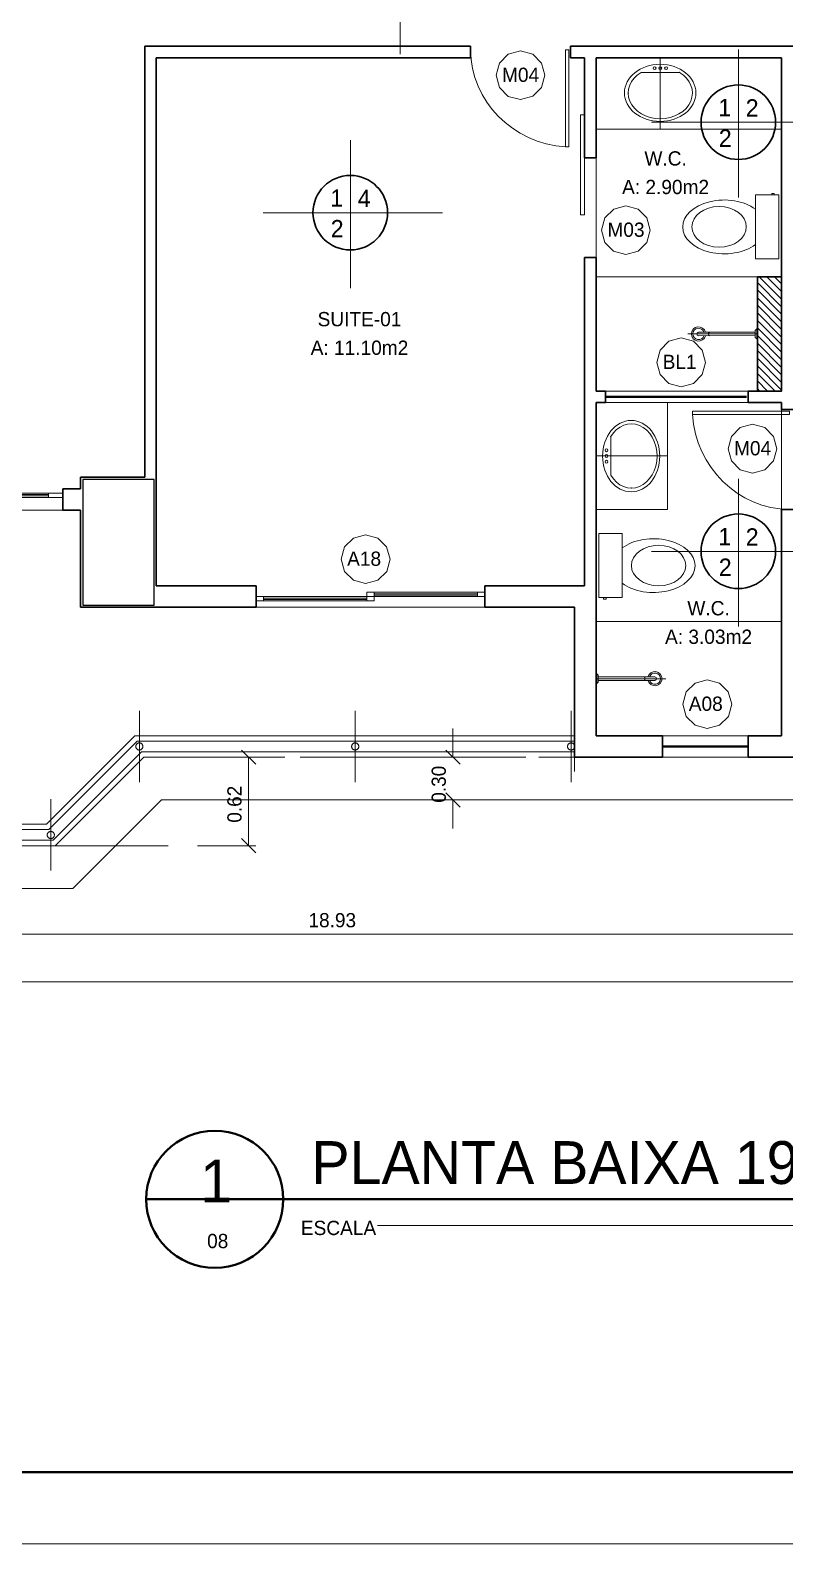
# Model space of a CAD drawing. Header units: metres. Extents: x 3.9 to 63.3, y 8 to 50.1.
# Drawn here: x 39.05 to 44.34, y 8.02 to 18.62 of the extents above; entities that cross this region are included whole.
import ezdxf
from ezdxf.enums import TextEntityAlignment as Align

# ---------------------------------------------------------------- set-up
doc = ezdxf.new("R2010")
doc.units = ezdxf.units.M
doc.header["$MEASUREMENT"] = 0
for name, pattern in [('DGN Style 2', [0.988287, 0.592972, -0.395315]), ('DGN Style 3', [1.383601, 0.988287, -0.395315]), ('DGN Style 4', [1.582247, 0.790629, -0.395315, 0.000988287, -0.395315])]:
    doc.linetypes.add(name, pattern=pattern)
doc.layers.get('Defpoints').update_dxf_attribs({"lineweight": 0})
for name, color, linetype, lineweight in [('00-EDIFICACOES TÉRREO', 7, 'Continuous', 0), ('24 - Textos Gerais', 7, 'Continuous', 0), ('34 - Mobiliário', 7, 'Continuous', 0), ('CORNIJAS_VAR NA PLANTA PTIPO 1', 7, 'Continuous', 0), ('Level 1', 7, 'Continuous', 0), ('Level 11-1', 7, 'Continuous', 0), ('Level 12', 7, 'Continuous', 0), ('Level 14', 7, 'Continuous', 0), ('Level 21-1', 7, 'Continuous', 0), ('Level 24-1', 7, 'Continuous', 0), ('Level 3', 7, 'Continuous', 0), ('Level 31', 7, 'Continuous', 0), ('Level 36', 7, 'Continuous', 0), ('Level 45', 7, 'Continuous', 0), ('Level 50', 7, 'Continuous', 0), ('Level 62-1', 7, 'Continuous', 0), ('Level 63', 7, 'Continuous', 0), ('Level 7', 7, 'Continuous', 0)]:
    doc.layers.add(name, color=color, linetype=linetype, lineweight=lineweight)
doc.layers.add('6', color=6, linetype='Continuous')
doc.styles.add('Style-INTL_ENGINEERING', font='INTL_ENGINEERING.shx')
doc.dimstyles.get("Standard").update_dxf_attribs({"dimtxt": 0.18, "dimasz": 0.18, "dimexe": 0.18, "dimexo": 0.0625, "dimgap": 0.09, "dimtad": 0, "dimtih": 1, "dimtoh": 1, "dimdec": 4, "dimzin": 1, "dimdsep": 46, "dimtxsty": 'Standard', "dimcen": 0, "dimadec": 0, "dimazin": 0, "dimtfac": 1, "dimtdec": 4, "dimtofl": 0, "dimtmove": 0, "dimatfit": 3, "dimfxl": 0, "dimtolj": 1, "dimtzin": 1, "dimarcsym": 0})

# ---------------------------------------------------------------- blocks, each defined once
blk = doc.blocks.new('*U67')
at = {"layer": '24 - Textos Gerais', "color": 172, "linetype": 'Continuous', "lineweight": 13}
blk.add_line((-0.147, -0.136), (-0.147, 0.133), dxfattribs=at)
at = {"layer": '24 - Textos Gerais', "color": 172, "linetype": 'DGN Style 4', "lineweight": 13}
blk.add_line((-0.25, -0.001), (0.25, -0.001), dxfattribs=at)
at = {"layer": '24 - Textos Gerais', "color": 172, "linetype": 'Continuous', "lineweight": 13, "extrusion": (0, 0, -1)}
for centre in [(0.177, 0.039), (0.177, -0.001), (0.177, -0.041)]:
    blk.add_circle(centre, 0.01, dxfattribs=at)
blk.add_ellipse((-0.004, 0), major_axis=(0, 0.25), ratio=0.8, dxfattribs=at)
blk.add_ellipse((-0.003, -0.001), major_axis=(0, 0.225), ratio=0.8, start_param=5.350888, end_param=10.349301, dxfattribs=at)
at = {"layer": '24 - Textos Gerais', "color": 172, "linetype": 'Continuous', "lineweight": 13}
for p in [(-0.003, 0.224), (-0.003, 0.224), (-0.147, -0.136)]:
    blk.add_point(p, dxfattribs=at)
blk = doc.blocks.new('SANCXP_6')
at = {"layer": '24 - Textos Gerais', "color": 172, "linetype": 'Continuous', "lineweight": 0}
for p, q in [((0.06, -0.449), (0.06, 0.449)), ((0.06, 0.449), (0.386, 0.449)), ((0.386, -0.449), (0.386, 0.449)), ((0.06, -0.449), (0.386, -0.449))]:
    blk.add_line(p, q, dxfattribs=at)
at = {"layer": '24 - Textos Gerais', "color": 172, "linetype": 'Continuous', "lineweight": 0, "flags": 128}
blk.add_lwpolyline([(0.125, -0.468), (0.16, -0.468), (0.16, -0.449), (0.125, -0.449)], close=True, dxfattribs=at)
at = {"layer": '24 - Textos Gerais', "color": 172, "linetype": 'Continuous', "lineweight": 0}
blk.add_ellipse((0.825, 0), major_axis=(-0.581, 0), ratio=0.649123, start_param=0.716078, end_param=5.567107, dxfattribs=at)
blk.add_ellipse((0.896, 0), major_axis=(-0.381, 0), ratio=0.746923, dxfattribs=at)
blk = doc.blocks.new('*U69')
at = {"layer": '24 - Textos Gerais', "color": 172, "linetype": 'Continuous', "lineweight": 0}
for p, q in [((-0.244, 0.035), (-0.244, -0.035)), ((-0.244, 0.035), (-0.239, 0.035)), ((-0.239, 0.035), (-0.239, -0.035)), ((-0.229, 0.025), (-0.239, 0.035)), ((-0.229, -0.025), (-0.229, 0.025)), ((0.168, 0.012), (-0.229, 0.012)), ((-0.244, -0.035), (-0.239, -0.035)), ((-0.239, -0.035), (-0.229, -0.025)), ((0.168, -0.012), (-0.229, -0.013))]:
    blk.add_line(p, q, dxfattribs=at)
at = {"layer": '24 - Textos Gerais', "color": 172, "linetype": 'DGN Style 4', "lineweight": 13}
blk.add_line((0.244, 0), (-0.244, 0), dxfattribs=at)
at = {"layer": '24 - Textos Gerais', "color": 172, "linetype": 'Continuous', "lineweight": 0, "extrusion": (0, 0, -1)}
for centre in [(-0.088, 0), (-0.168, 0)]:
    blk.add_arc(centre, 0.0125, 90, 270, dxfattribs=at)
at = {"layer": '24 - Textos Gerais', "color": 172, "linetype": 'Continuous', "lineweight": 0}
for radius, start, end in [(0.05, 194.4775, 165.5225), (0.04, 198.21, 161.79)]:
    blk.add_arc((0.168, 0), radius, start, end, dxfattribs=at)
blk.add_point((0.168, 0.011), dxfattribs=at)
blk = doc.blocks.new('*U70')
at = {"layer": '24 - Textos Gerais', "color": 172, "linetype": 'Continuous', "lineweight": 13}
blk.add_line((-0.147, -0.136), (-0.147, 0.133), dxfattribs=at)
at = {"layer": '24 - Textos Gerais', "color": 172, "linetype": 'DGN Style 4', "lineweight": 13}
blk.add_line((-0.25, -0.001), (0.25, -0.001), dxfattribs=at)
at = {"layer": '24 - Textos Gerais', "color": 172, "linetype": 'Continuous', "lineweight": 13, "extrusion": (0, 0, -1)}
for centre in [(0.177, 0.039), (0.177, -0.001), (0.177, -0.041)]:
    blk.add_circle(centre, 0.01, dxfattribs=at)
blk.add_ellipse((-0.004, 0), major_axis=(0, 0.25), ratio=0.8, dxfattribs=at)
blk.add_ellipse((-0.003, -0.001), major_axis=(0, 0.225), ratio=0.8, start_param=5.350888, end_param=10.349301, dxfattribs=at)
at = {"layer": '24 - Textos Gerais', "color": 172, "linetype": 'Continuous', "lineweight": 13}
for p in [(-0.003, 0.224), (-0.003, 0.224), (-0.147, -0.136)]:
    blk.add_point(p, dxfattribs=at)
blk = doc.blocks.new('SANCXP_7')
at = {"layer": '24 - Textos Gerais', "color": 172, "linetype": 'Continuous', "lineweight": 0}
for p, q in [((0.06, -0.449), (0.06, 0.449)), ((0.06, 0.449), (0.386, 0.449)), ((0.386, -0.449), (0.386, 0.449)), ((0.06, -0.449), (0.386, -0.449))]:
    blk.add_line(p, q, dxfattribs=at)
at = {"layer": '24 - Textos Gerais', "color": 172, "linetype": 'Continuous', "lineweight": 0, "flags": 128}
blk.add_lwpolyline([(0.125, -0.468), (0.16, -0.468), (0.16, -0.449), (0.125, -0.449)], close=True, dxfattribs=at)
at = {"layer": '24 - Textos Gerais', "color": 172, "linetype": 'Continuous', "lineweight": 0}
blk.add_ellipse((0.825, 0), major_axis=(-0.581, 0), ratio=0.649123, start_param=0.716078, end_param=5.567107, dxfattribs=at)
blk.add_ellipse((0.896, 0), major_axis=(-0.381, 0), ratio=0.746923, dxfattribs=at)
blk = doc.blocks.new('*U72')
at = {"layer": '24 - Textos Gerais', "color": 172, "linetype": 'Continuous', "lineweight": 0}
for p, q in [((-0.244, 0.035), (-0.244, -0.035)), ((-0.244, 0.035), (-0.239, 0.035)), ((-0.239, 0.035), (-0.239, -0.035)), ((-0.229, 0.025), (-0.239, 0.035)), ((-0.229, -0.025), (-0.229, 0.025)), ((0.168, 0.012), (-0.229, 0.012)), ((-0.244, -0.035), (-0.239, -0.035)), ((-0.239, -0.035), (-0.229, -0.025)), ((0.168, -0.013), (-0.229, -0.013))]:
    blk.add_line(p, q, dxfattribs=at)
at = {"layer": '24 - Textos Gerais', "color": 172, "linetype": 'DGN Style 4', "lineweight": 13}
blk.add_line((0.244, 0), (-0.244, 0), dxfattribs=at)
at = {"layer": '24 - Textos Gerais', "color": 172, "linetype": 'Continuous', "lineweight": 0, "extrusion": (0, 0, -1)}
for centre in [(-0.088, 0), (-0.168, 0)]:
    blk.add_arc(centre, 0.0125, 90, 270, dxfattribs=at)
at = {"layer": '24 - Textos Gerais', "color": 172, "linetype": 'Continuous', "lineweight": 0}
for radius, start, end in [(0.05, 194.4775, 165.5225), (0.04, 198.21, 161.79)]:
    blk.add_arc((0.168, 0), radius, start, end, dxfattribs=at)
blk.add_point((0.168, 0.011), dxfattribs=at)
blk = doc.blocks.new('*U22')
at = {"layer": 'Level 36', "color": 172, "linetype": 'Continuous', "lineweight": 13}
for p, q in [((13.815, 0.02), (12.515, 0.02)), ((13.815, 0.02), (12.515, 0.02)), ((13.645, -1.015), (12.515, -1.015)), ((13.015, -1.895), (13.015, -2.645)), ((13.015, -1.895), (13.015, -2.645)), ((13.015, -2.645), (12.515, -2.645)), ((13.015, -2.645), (12.515, -2.645)), ((13.815, -3.43), (12.515, -3.43))]:
    blk.add_line(p, q, dxfattribs=at)
at = {"layer": '24 - Textos Gerais', "color": 172, "linetype": 'Continuous', "lineweight": 13, "extrusion": (0, 0, -1)}
for name, p, rotation in [('*U67', (-12.964, 0.27), 270), ('*U70', (-12.765, -2.271), 180)]:
    blk.add_blockref(name, p, dxfattribs=dict(at, rotation=rotation))
at = {"layer": '24 - Textos Gerais', "color": 172, "linetype": 'Continuous', "lineweight": 0, "xscale": 0.5000000000216841, "yscale": 0.5000000000216841, "zscale": 0.5000000000216841}
for name, p, rotation in [('SANCXP_6', (13.825, -0.665), 179.9994663905646), ('SANCXP_7', (12.505, -3.038), 359.9994663905647)]:
    blk.add_blockref(name, p, dxfattribs=dict(at, rotation=rotation))
at = {"layer": '24 - Textos Gerais', "color": 172, "linetype": 'Continuous', "lineweight": 0, "extrusion": (0, 0, -1)}
blk.add_blockref('*U69', (-13.401, -1.415), dxfattribs=at)
at = {"layer": '24 - Textos Gerais', "color": 172, "linetype": 'Continuous', "lineweight": 0, "extrusion": (0, 0, -1), "rotation": 180}
blk.add_blockref('*U72', (-12.759, -3.83), dxfattribs=at)
blk = doc.blocks.new('PM320')
at = {"layer": 'Level 14', "color": 7, "linetype": 'Continuous', "lineweight": 13, "flags": 128}
for points in [[(1.35, 0.01), (1.45, 0.01), (1.45, -0.02), (1.35, -0.02)], [(1.45, 0.01), (2.7, 0.01), (2.7, 0), (1.45, 0)], [(2.7, 0.01), (2.8, 0.01), (2.8, -0.02), (2.7, -0.02)], [(2.9, 0.01), (2.8, 0.01), (2.8, -0.02), (2.9, -0.02)], [(4.15, 0.01), (2.9, 0.01), (2.9, 0), (4.15, 0)], [(4.25, 0.01), (4.15, 0.01), (4.15, -0.02), (4.25, -0.02)], [(0.1, -0.06), (0, -0.06), (0, -0.03), (0.1, -0.03)], [(0.1, -0.03), (1.35, -0.03), (1.35, -0.04), (0.1, -0.04)], [(1.35, -0.05), (0.1, -0.05), (0.1, -0.06), (1.35, -0.06)], [(1.35, -0.06), (1.45, -0.06), (1.45, -0.03), (1.35, -0.03)], [(1.451, -0.01), (2.7, -0.01), (2.7, -0.02), (1.451, -0.02)], [(4.149, -0.01), (2.9, -0.01), (2.9, -0.02), (4.149, -0.02)], [(4.25, -0.06), (4.15, -0.06), (4.15, -0.03), (4.25, -0.03)], [(5.5, -0.03), (4.25, -0.03), (4.25, -0.04), (5.5, -0.04)], [(4.25, -0.05), (5.5, -0.05), (5.5, -0.06), (4.25, -0.06)], [(5.5, -0.06), (5.6, -0.06), (5.6, -0.03), (5.5, -0.03)]]:
    blk.add_lwpolyline(points, close=True, dxfattribs=at)
at = {"layer": 'Level 7', "color": 7, "linetype": 'Continuous', "lineweight": 30}
for p, q in [((0, 0), (0, -0.15)), ((5.6, 0), (5.6, -0.15))]:
    blk.add_line(p, q, dxfattribs=at)
blk = doc.blocks.new('P70D_1')
at = {"layer": 'Level 14', "color": 7, "linetype": 'Continuous', "lineweight": 13}
for p, q in [((0.035, 0.705), (0.01, 0.705)), ((0.01, 0.705), (0.01, 0.025)), ((0.035, 0.025), (0.035, 0.705)), ((0.01, 0.025), (0.035, 0.025))]:
    blk.add_line(p, q, dxfattribs=at)
blk.add_ellipse((0.007, 0.032), major_axis=(0.661, -0.214), ratio=0.965677, start_param=0.313159, end_param=1.833935, dxfattribs=at)
at = {"layer": 'Level 7', "color": 7, "linetype": 'Continuous', "lineweight": 30}
for p, q in [((0, 0), (0, 0.08)), ((0.7, 0), (0.7, 0.08))]:
    blk.add_line(p, q, dxfattribs=at)
blk = doc.blocks.new('J140B1')
at = {"layer": '34 - Mobiliário', "color": 7, "linetype": 'Continuous', "lineweight": 40}
blk.add_line((0, 0.075), (0.6, 0.075), dxfattribs=at)
at = {"layer": 'CORNIJAS_VAR NA PLANTA PTIPO 1', "color": 7, "linetype": 'Continuous', "lineweight": 30}
for p, q in [((0, 0), (0, 0.15)), ((0.6, 0), (0.6, 0.15))]:
    blk.add_line(p, q, dxfattribs=at)
at = {"layer": 'CORNIJAS_VAR NA PLANTA PTIPO 1', "color": 7, "linetype": 'Continuous', "lineweight": 0}
for p, q in [((0, 0.15), (0.6, 0.15)), ((0, 0), (0.6, 0))]:
    blk.add_line(p, q, dxfattribs=at)
blk = doc.blocks.new('PC185')
at = {"layer": 'Level 14', "color": 7, "linetype": 'Continuous', "lineweight": 13, "flags": 128}
for points in [[(0.00001, -0.04504), (0.05, -0.04504), (0.05001, -0.07502), (0.00002, -0.07504)], [(0.77501, -0.04506), (0.05, -0.04504), (0.05, -0.05504), (0.775, -0.05508)], [(0.05, -0.06502), (0.77502, -0.06506), (0.77499, -0.07506), (0.05001, -0.07502)], [(0.82499, -0.04506), (0.77501, -0.04506), (0.77499, -0.07506), (0.825, -0.07506)], [(0.77503, -0.07504), (0.82501, -0.07502), (0.82501, -0.10502), (0.77502, -0.10502)], [(1.55002, -0.07506), (0.82501, -0.07502), (0.82499, -0.08506), (1.55, -0.08504)], [(0.82502, -0.09502), (1.55002, -0.09504), (1.55001, -0.10504), (0.82501, -0.10502)], [(1.60001, -0.07506), (1.55002, -0.07506), (1.55001, -0.10504), (1.60002, -0.10504)]]:
    blk.add_lwpolyline(points, close=True, dxfattribs=at)
at = {"layer": 'Level 31', "color": 30, "linetype": 'Continuous', "lineweight": 0}
blk.add_line((-0.00001, -0.15008), (1.60001, -0.15012), dxfattribs=at)
at = {"layer": 'Level 7', "color": 7, "linetype": 'Continuous', "lineweight": 30, "flags": 128}
for points in [[(0, 0), (-0.00001, -0.15008)], [(1.60001, -0.00002), (1.60001, -0.1501)]]:
    blk.add_lwpolyline(points, dxfattribs=at)
blk = doc.blocks.new('*U74')
at = {"layer": '34 - Mobiliário', "color": 7, "linetype": 'DGN Style 3', "lineweight": 40}
blk.add_line((-0.5, 0), (0.5, 0), dxfattribs=at)
at = {"layer": 'CORNIJAS_VAR NA PLANTA PTIPO 1', "color": 7, "linetype": 'Continuous', "lineweight": 30}
for p, q in [((-0.5, -0.04), (-0.5, 0.04)), ((0.5, -0.04), (0.5, 0.04))]:
    blk.add_line(p, q, dxfattribs=at)
at = {"layer": 'CORNIJAS_VAR NA PLANTA PTIPO 1', "color": 7, "linetype": 'Continuous', "lineweight": 0}
for p, q in [((-0.5, 0.04), (0.5, 0.04)), ((-0.5, -0.04), (0.5, -0.04))]:
    blk.add_line(p, q, dxfattribs=at)
blk = doc.blocks.new('P70D')
at = {"layer": '00-EDIFICACOES TÉRREO', "color": 7, "linetype": 'Continuous', "lineweight": 13}
for p, q in [((0.035, 0.705), (0.01, 0.705)), ((0.01, 0.705), (0.01, 0.025)), ((0.035, 0.025), (0.035, 0.705)), ((0.01, 0.025), (0.035, 0.025))]:
    blk.add_line(p, q, dxfattribs=at)
blk.add_ellipse((0.007, 0.032), major_axis=(0.661, -0.214), ratio=0.965677, start_param=0.313159, end_param=1.833935, dxfattribs=at)
at = {"layer": 'CORNIJAS_VAR NA PLANTA PTIPO 1', "color": 7, "linetype": 'Continuous', "lineweight": 30}
for p, q in [((0, 0), (0, 0.08)), ((0.7, 0), (0.7, 0.08))]:
    blk.add_line(p, q, dxfattribs=at)
blk = doc.blocks.new('*U120')
at = {"layer": 'Level 1', "color": 3, "linetype": 'DGN Style 4', "lineweight": 0}
blk.add_line((0, 0.25), (0, -0.25), dxfattribs=at)
at = {"layer": 'Level 50', "color": 190, "linetype": 'DGN Style 2', "lineweight": 0}
blk.add_circle((0, 0), 0.025, dxfattribs=at)
blk = doc.blocks.new('*U121')
at = {"layer": 'Level 1', "color": 3, "linetype": 'DGN Style 4', "lineweight": 0}
blk.add_line((0, 0.25), (0, -0.25), dxfattribs=at)
at = {"layer": 'Level 50', "color": 190, "linetype": 'DGN Style 2', "lineweight": 0, "extrusion": (0, 0, -1)}
blk.add_circle((0, 0), 0.025, dxfattribs=at)
blk = doc.blocks.new('*U122')
at = {"layer": 'Level 1', "color": 3, "linetype": 'DGN Style 4', "lineweight": 0}
blk.add_line((0, 0.25), (0, -0.25), dxfattribs=at)
at = {"layer": 'Level 50', "color": 190, "linetype": 'DGN Style 2', "lineweight": 0, "extrusion": (0, 0, -1)}
blk.add_circle((0, 0), 0.025, dxfattribs=at)
blk = doc.blocks.new('*U123')
at = {"layer": 'Level 1', "color": 3, "linetype": 'DGN Style 4', "lineweight": 0}
blk.add_line((0, 0.25), (0, -0.25), dxfattribs=at)
at = {"layer": 'Level 50', "color": 190, "linetype": 'DGN Style 2', "lineweight": 0, "extrusion": (0, 0, -1)}
blk.add_circle((0, 0), 0.025, dxfattribs=at)
blk = doc.blocks.new('*U130')
at = {"layer": 'Level 1', "color": 3, "linetype": 'DGN Style 4', "lineweight": 0}
blk.add_line((0, 0.25), (0, -0.25), dxfattribs=at)
at = {"layer": 'Level 50', "color": 190, "linetype": 'DGN Style 2', "lineweight": 0, "extrusion": (0, 0, -1)}
blk.add_circle((0, 0), 0.025, dxfattribs=at)
blk = doc.blocks.new('*U87')
at = {"layer": 'CORNIJAS_VAR NA PLANTA PTIPO 1', "color": 7, "linetype": 'Continuous', "lineweight": 13}
for p, q in [((8.665, -6.758), (9.285, -6.138)), ((9.285, -6.138), (12.365, -6.138)), ((1.474, -6.758), (8.665, -6.758))]:
    blk.add_line(p, q, dxfattribs=at)
at = {"layer": 'CORNIJAS_VAR NA PLANTA PTIPO 1', "color": 7, "linetype": 'DGN Style 3', "lineweight": 13}
for p, q in [((8.727, -6.908), (9.347, -6.288)), ((9.347, -6.288), (12.365, -6.288)), ((1.412, -6.908), (8.727, -6.908))]:
    blk.add_line(p, q, dxfattribs=at)
at = {"layer": 'Level 21-1', "color": 7, "linetype": 'Continuous', "lineweight": 13}
for p, q in [((8.851, -7.208), (9.471, -6.588)), ((9.471, -6.588), (18.999, -6.588)), ((1.288, -7.208), (8.851, -7.208))]:
    blk.add_line(p, q, dxfattribs=at)
at = {"layer": 'Level 50', "color": 190, "linetype": 'Continuous', "lineweight": 13}
for p, q in [((8.681, -6.795), (9.301, -6.175)), ((8.712, -6.87), (9.332, -6.25)), ((9.301, -6.175), (12.365, -6.175)), ((9.332, -6.25), (12.365, -6.25)), ((1.427, -6.87), (8.712, -6.87)), ((1.458, -6.795), (8.681, -6.795))]:
    blk.add_line(p, q, dxfattribs=at)
at = {"layer": 'Level 62-1', "color": 7, "linetype": 'Continuous', "lineweight": 13}
blk.add_line((12.365, -6.388), (12.365, -6.288), dxfattribs=at)
at = {"layer": 'Level 50', "color": 190, "linetype": 'DGN Style 2', "lineweight": 0, "extrusion": (0, 0, -1)}
for name, p in [('*U122', (-9.316, -6.213)), ('*U130', (-10.828, -6.213)), ('*U121', (-12.34, -6.213)), ('*U123', (-8.696, -6.833))]:
    blk.add_blockref(name, p, dxfattribs=at)
at = {"layer": 'Level 50', "color": 190, "linetype": 'DGN Style 2', "lineweight": 0}
blk.add_blockref('*U120', (12.34, -6.213), dxfattribs=at)
blk = doc.blocks.new('*U137')
at = {"layer": 'Level 11-1', "color": 2, "linetype": 'Continuous', "lineweight": 40}
blk.add_line((-0.08778, -0.00076), (0.08448, -0.00076), dxfattribs=at)
at = {"layer": 'Level 11-1', "color": 2, "linetype": 'Continuous', "lineweight": 0}
blk.add_line((-0.0554, -0.00443), (0.0745, -0.00442), dxfattribs=at)
at = {"layer": 'Level 11-1', "color": 2, "linetype": 'Continuous', "lineweight": 40}
blk.add_circle((-0.07819, -0.00077), 0.0096, dxfattribs=at)
at = {"layer": 'Level 11-1', "color": 2, "linetype": 'Continuous', "lineweight": 40, "style": 'Style-INTL_ENGINEERING'}
blk.add_text('PLANTA BAIXA 19o. PAVIMENTO', height=0.0059999, rotation=0.0007, dxfattribs=at).set_placement((-0.06465, 0.00138))
at = {"layer": 'Level 11-1', "color": 2, "linetype": 'Continuous', "lineweight": 0, "style": 'Style-INTL_ENGINEERING'}
blk.add_text('ESCALA', height=0.002, rotation=0.0007, dxfattribs=at).set_placement((-0.05558, -0.00478), align=Align.MIDDLE_RIGHT)
at = {"layer": 'Level 11-1', "color": 2, "linetype": 'Continuous', "lineweight": 13, "style": 'Style-INTL_ENGINEERING'}
blk.add_text('1:50', height=0.002, rotation=0.0007, dxfattribs=at).set_placement((0.07646, -0.00444), align=Align.MIDDLE_LEFT)
at = {"layer": 'Level 11-1', "color": 2, "linetype": 'Continuous', "lineweight": 40, "insert": (-0.07801, -0.00121), "char_height": 0.006, "attachment_point": 8, "rotation": 0.0007, "line_spacing_factor": 0.6, "style": 'Style-INTL_ENGINEERING'}
blk.add_mtext('1\\P', dxfattribs=at)
at = {"layer": 'Level 11-1', "color": 2, "linetype": 'Continuous', "lineweight": 13, "insert": (-0.07778, -0.00764), "char_height": 0.002, "attachment_point": 8, "rotation": 0.0007, "line_spacing_factor": 0.6, "style": 'Style-INTL_ENGINEERING'}
blk.add_mtext('08\\P', dxfattribs=at)
blk = doc.blocks.new('*D225')
at = {"layer": 'Defpoints', "color": 2, "linetype": 'Continuous', "lineweight": 0}
for p, q in [((31.694, 13.077), (31.694, 12.239)), ((50.625, 12.86), (50.625, 12.239)), ((31.644, 12.239), (31.744, 12.338)), ((50.674, 12.338), (50.575, 12.239)), ((50.625, 12.288), (31.694, 12.288))]:
    blk.add_line(p, q, dxfattribs=at)
at = {"layer": 'Defpoints'}
for p in [(31.694, 13.126), (50.625, 12.909), (31.694, 12.288), (41.159, 12.288)]:
    blk.add_point(p, dxfattribs=at)
at = {"layer": 'Defpoints', "color": 2, "linetype": 'Continuous', "lineweight": 0, "style": 'Style-INTL_ENGINEERING'}
blk.add_text('18.93', height=0.0995, dxfattribs=at).set_placement((41.001, 12.387), align=Align.MIDDLE_LEFT)
blk = doc.blocks.new('_Oblique')
at = {"color": 0, "linetype": 'ByBlock', "lineweight": -2}
blk.add_line((0.5, 0.5), (-0.5, -0.5), dxfattribs=at)
blk = doc.blocks.new('*D235')
at = {"layer": 'Defpoints', "color": 2, "linetype": 'Continuous', "lineweight": 0}
for p, q in [((10.375, 12.86), (10.375, 11.906)), ((50.625, 12.86), (50.625, 11.906)), ((10.325, 11.906), (10.424, 12.006)), ((50.674, 12.006), (50.575, 11.906)), ((50.625, 11.956), (10.375, 11.956))]:
    blk.add_line(p, q, dxfattribs=at)
at = {"layer": 'Defpoints'}
for p in [(10.375, 12.909), (50.625, 12.909), (10.375, 11.956), (30.5, 11.956)]:
    blk.add_point(p, dxfattribs=at)
at = {"layer": 'Defpoints', "color": 2, "linetype": 'Continuous', "lineweight": 0, "style": 'Style-INTL_ENGINEERING'}
blk.add_text('40.25', height=0.0995, dxfattribs=at).set_placement((30.309, 12.055), align=Align.MIDDLE_LEFT)
blk = doc.blocks.new('*D319')
at = {"layer": 'Defpoints', "color": 2, "linetype": 'Continuous', "lineweight": 0}
for p, q in [((40.532, 13.579), (40.631, 13.479)), ((39.896, 13.529), (40.631, 13.529)), ((40.581, 13.529), (40.581, 12.909)), ((40.631, 12.859), (40.532, 12.959)), ((40.224, 12.909), (40.631, 12.909))]:
    blk.add_line(p, q, dxfattribs=at)
at = {"layer": 'Defpoints'}
for p in [(39.847, 13.529), (40.581, 13.219), (40.175, 12.909), (40.581, 12.909)]:
    blk.add_point(p, dxfattribs=at)
at = {"layer": 'Defpoints', "color": 2, "linetype": 'Continuous', "lineweight": 0, "style": 'Style-INTL_ENGINEERING'}
blk.add_text('0.62', height=0.0995, rotation=90, dxfattribs=at).set_placement((40.482, 13.07), align=Align.MIDDLE_LEFT)
blk = doc.blocks.new('INDESP_4')
at = {"layer": 'Level 3', "color": 131, "linetype": 'Continuous', "lineweight": 0}
for p, q in [((0.01506, -0.01302), (0.01507, 0.01257)), ((0.00001, 0), (0.03099, 0))]:
    blk.add_line(p, q, dxfattribs=at)
at = {"layer": 'Level 3', "color": 131, "linetype": 'Continuous', "lineweight": 13}
blk.add_line((0.0221, 0), (0.02213, 0.00002), dxfattribs=at)
at = {"layer": 'Level 3', "color": 131, "linetype": 'Continuous', "lineweight": 30}
blk.add_circle((0.01505, 0.00001), 0.00645, dxfattribs=at)
at = {"layer": 'Level 3', "color": 131, "linetype": 'Continuous', "lineweight": 30, "style": 'Style-INTL_ENGINEERING'}
for s, p in [('1', (0.01159, 0.00105)), ('4', (0.01633, 0.00098)), ('2', (0.01167, -0.00425))]:
    blk.add_text(s, height=0.003, rotation=0, dxfattribs=at).set_placement(p)
blk = doc.blocks.new('INDESP_6')
at = {"layer": 'Level 3', "color": 131, "linetype": 'Continuous', "lineweight": 0}
for p, q in [((0.01506, -0.01302), (0.01507, 0.01257)), ((0.00001, 0), (0.03099, 0))]:
    blk.add_line(p, q, dxfattribs=at)
at = {"layer": 'Level 3', "color": 131, "linetype": 'Continuous', "lineweight": 13}
blk.add_line((0.0221, 0), (0.02213, 0.00002), dxfattribs=at)
at = {"layer": 'Level 3', "color": 131, "linetype": 'Continuous', "lineweight": 30}
blk.add_circle((0.01505, 0.00001), 0.00645, dxfattribs=at)
at = {"layer": 'Level 3', "color": 131, "linetype": 'Continuous', "lineweight": 30, "style": 'Style-INTL_ENGINEERING'}
for s, p in [('1', (0.01159, 0.00105)), ('2', (0.01633, 0.00098)), ('2', (0.01167, -0.00425))]:
    blk.add_text(s, height=0.003, rotation=0, dxfattribs=at).set_placement(p)
blk = doc.blocks.new('*U352')
at = {"layer": '00-EDIFICACOES TÉRREO', "color": 4, "linetype": 'Continuous', "lineweight": 0, "flags": 128}
blk.add_lwpolyline([(0.00342, 0), (0.00294, 0.00172), (0.00172, 0.00296), (0, 0.00342), (-0.00171, 0.00296), (-0.00296, 0.00172), (-0.00341, 0), (-0.00294, -0.00171), (-0.00172, -0.00295), (-0.00001, -0.00341), (0.00173, -0.00294), (0.00295, -0.00171)], close=True, dxfattribs=at)
at = {"layer": '00-EDIFICACOES TÉRREO', "color": 4, "linetype": 'Continuous', "lineweight": 0, "style": 'Style-INTL_ENGINEERING'}
blk.add_text('M04', height=0.001999, rotation=359.9999, dxfattribs=at).set_placement((-0.00259, -0.00093))
blk = doc.blocks.new('*U364')
at = {"layer": '00-EDIFICACOES TÉRREO', "color": 4, "linetype": 'Continuous', "lineweight": 0, "flags": 128}
blk.add_lwpolyline([(0.00342, 0), (0.00294, 0.00172), (0.00172, 0.00296), (0, 0.00342), (-0.00171, 0.00296), (-0.00296, 0.00172), (-0.00341, 0), (-0.00294, -0.00171), (-0.00172, -0.00295), (-0.00001, -0.00341), (0.00173, -0.00294), (0.00295, -0.00171)], close=True, dxfattribs=at)
at = {"layer": '00-EDIFICACOES TÉRREO', "color": 4, "linetype": 'Continuous', "lineweight": 0, "style": 'Style-INTL_ENGINEERING'}
blk.add_text('BL1', height=0.001999, rotation=359.9999, dxfattribs=at).set_placement((-0.00259, -0.00093))
blk = doc.blocks.new('*U365')
at = {"layer": '00-EDIFICACOES TÉRREO', "color": 4, "linetype": 'Continuous', "lineweight": 0, "flags": 128}
blk.add_lwpolyline([(0.00342, 0), (0.00294, 0.00172), (0.00172, 0.00296), (0, 0.00342), (-0.00171, 0.00296), (-0.00296, 0.00172), (-0.00341, 0), (-0.00294, -0.00171), (-0.00172, -0.00295), (-0.00001, -0.00341), (0.00173, -0.00294), (0.00295, -0.00171)], close=True, dxfattribs=at)
at = {"layer": '00-EDIFICACOES TÉRREO', "color": 4, "linetype": 'Continuous', "lineweight": 0, "style": 'Style-INTL_ENGINEERING'}
blk.add_text('M03', height=0.001999, rotation=359.9999, dxfattribs=at).set_placement((-0.00259, -0.00093))
blk = doc.blocks.new('*U366')
at = {"layer": '00-EDIFICACOES TÉRREO', "color": 4, "linetype": 'Continuous', "lineweight": 0, "flags": 128}
blk.add_lwpolyline([(0.00342, 0), (0.00294, 0.00172), (0.00172, 0.00296), (0, 0.00342), (-0.00171, 0.00296), (-0.00296, 0.00172), (-0.00341, 0), (-0.00294, -0.00171), (-0.00172, -0.00295), (-0.00001, -0.00341), (0.00173, -0.00294), (0.00295, -0.00171)], close=True, dxfattribs=at)
at = {"layer": '00-EDIFICACOES TÉRREO', "color": 4, "linetype": 'Continuous', "lineweight": 0, "style": 'Style-INTL_ENGINEERING'}
blk.add_text('A08', height=0.001999, rotation=359.9999, dxfattribs=at).set_placement((-0.00259, -0.00093))
blk = doc.blocks.new('*U363')
at = {"layer": '00-EDIFICACOES TÉRREO', "color": 4, "linetype": 'Continuous', "lineweight": 0, "flags": 128}
blk.add_lwpolyline([(0.00342, 0), (0.00294, 0.00172), (0.00172, 0.00296), (0, 0.00342), (-0.00171, 0.00296), (-0.00296, 0.00172), (-0.00341, 0), (-0.00294, -0.00171), (-0.00172, -0.00295), (-0.00001, -0.00341), (0.00173, -0.00294), (0.00295, -0.00171)], close=True, dxfattribs=at)
at = {"layer": '00-EDIFICACOES TÉRREO', "color": 4, "linetype": 'Continuous', "lineweight": 0, "style": 'Style-INTL_ENGINEERING'}
blk.add_text('A18', height=0.001999, rotation=359.9999, dxfattribs=at).set_placement((-0.00259, -0.00093))
blk = doc.blocks.new('*D367')
at = {"layer": 'Defpoints', "color": 2, "linetype": 'Continuous', "lineweight": 0}
for p, q in [((42.012, 13.729), (42.012, 13.529)), ((42.062, 13.479), (41.963, 13.579)), ((42.115, 13.529), (41.963, 13.529)), ((41.963, 13.279), (42.062, 13.179)), ((42.102, 13.229), (41.963, 13.229)), ((42.012, 13.03), (42.012, 13.229))]:
    blk.add_line(p, q, dxfattribs=at)
at = {"layer": 'Defpoints'}
for p in [(42.165, 13.529), (42.012, 13.36), (42.012, 13.229), (42.152, 13.229)]:
    blk.add_point(p, dxfattribs=at)
at = {"layer": 'Defpoints', "color": 2, "linetype": 'Continuous', "lineweight": 0, "style": 'Style-INTL_ENGINEERING'}
blk.add_text('0.30', height=0.0995, rotation=90, dxfattribs=at).set_placement((41.913, 13.21), align=Align.MIDDLE_LEFT)

msp = doc.modelspace()

# ---------------------------------------------------------------- linework, layer by layer
at = {"layer": '00-EDIFICACOES TÉRREO', "color": 7, "linetype": 'Continuous', "lineweight": 13, "flags": 128}
msp.add_lwpolyline([(42.905, 18.029), (42.935, 18.029), (42.935, 17.329), (42.905, 17.329)], close=True, dxfattribs=at)
at = {"layer": '6', "linetype": 'Continuous'}
msp.add_lwpolyline([(39.42, 14.595), (39.92, 14.595), (39.92, 15.475), (39.42, 15.475), (39.42, 14.595)], dxfattribs=at)
at = {"layer": 'CORNIJAS_VAR NA PLANTA PTIPO 1', "color": 7, "linetype": 'Continuous', "lineweight": 30}
for p, q in [((42.135, 18.509), (39.855, 18.509)), ((39.855, 15.49), (39.855, 18.509)), ((44.495, 18.509), (42.835, 18.509)), ((39.935, 18.429), (39.935, 14.729)), ((42.135, 18.429), (39.935, 18.429)), ((42.935, 18.429), (42.835, 18.429)), ((42.935, 18.429), (42.935, 17.729)), ((44.315, 18.429), (43.015, 18.429)), ((43.015, 18.429), (43.015, 17.729)), ((44.315, 18.429), (44.315, 16.094)), ((42.935, 17.729), (43.015, 17.729)), ((42.935, 17.029), (43.015, 17.029)), ((42.935, 17.029), (42.935, 14.729)), ((43.015, 17.029), (43.015, 16.094)), ((43.08, 16.094), (43.015, 16.094)), ((43.015, 16.014), (43.015, 13.679)), ((43.08, 16.014), (43.015, 16.014)), ((44.315, 16.094), (44.08, 16.094)), ((44.315, 16.014), (44.08, 16.014)), ((44.315, 16.014), (44.315, 15.964)), ((39.28, 15.409), (39.405, 15.409)), ((39.28, 15.259), (39.405, 15.259)), ((44.315, 15.264), (44.315, 13.679)), ((39.935, 14.729), (40.635, 14.729)), ((42.235, 14.729), (42.935, 14.729)), ((40.635, 14.579), (39.405, 14.579)), ((39.935, 14.579), (40.635, 14.579)), ((42.235, 14.579), (42.865, 14.579)), ((42.865, 14.579), (42.865, 13.529)), ((43.48, 13.679), (43.015, 13.679)), ((44.315, 13.679), (44.08, 13.679)), ((43.48, 13.529), (42.865, 13.529)), ((44.695, 13.529), (44.08, 13.529))]:
    msp.add_line(p, q, dxfattribs=at)
at = {"layer": 'CORNIJAS_VAR NA PLANTA PTIPO 1', "color": 7, "linetype": 'Continuous', "lineweight": 0}
for p, q in [((43.015, 17.029), (43.015, 17.729)), ((44.315, 15.264), (44.315, 15.964)), ((39.28, 15.259), (33.68, 15.259))]:
    msp.add_line(p, q, dxfattribs=at)
at = {"layer": 'CORNIJAS_VAR NA PLANTA PTIPO 1', "color": 7, "linetype": 'Continuous', "lineweight": 30, "flags": 128}
for points in [[(39.855, 15.49), (39.405, 15.49), (39.405, 15.409)], [(39.405, 15.259), (39.405, 14.579)]]:
    msp.add_lwpolyline(points, dxfattribs=at)
at = {"layer": 'Defpoints', "color": 2, "linetype": 'DGN Style 4', "lineweight": 0}
msp.add_line((39.227, 12.909), (40.175, 12.909), dxfattribs=at)
at = {"layer": 'Level 24-1', "color": 7, "linetype": 'DGN Style 2', "lineweight": 0, "flags": 128}
msp.add_lwpolyline([(33.725, 21.939), (38.035, 21.939), (38.035, 22.689), (46.865, 22.689), (46.865, 21.289), (50.625, 21.289), (50.625, 14.579), (49.925, 14.579), (49.925, 14.079), (49.375, 13.529), (39.847, 13.529), (39.227, 12.909), (31.911, 12.909), (31.694, 13.126), (29.305, 13.126), (29.088, 12.909), (21.772, 12.909), (21.152, 13.529), (11.625, 13.529), (11.075, 14.079), (11.075, 14.579), (10.375, 14.579), (10.375, 21.289), (14.135, 21.289), (14.135, 22.689), (22.965, 22.689), (22.965, 21.939), (27.274, 21.939), (27.274, 26.725), (33.724, 26.725), (33.725, 21.939)], dxfattribs=at)
msp.add_lwpolyline([(33.725, 21.939), (38.035, 21.939), (38.035, 22.689), (46.865, 22.689), (46.865, 21.289), (50.625, 21.289), (50.625, 14.579), (49.925, 14.579), (49.925, 14.079), (49.375, 13.529), (39.847, 13.529), (39.227, 12.909), (31.911, 12.909), (31.694, 13.126), (29.305, 13.126), (29.088, 12.909), (21.772, 12.909), (21.152, 13.529), (11.625, 13.529), (11.075, 14.079), (11.075, 14.579), (10.375, 14.579), (10.375, 21.289), (14.135, 21.289), (14.135, 22.689), (22.965, 22.689), (22.965, 21.939), (27.274, 21.939), (27.274, 26.725), (33.724, 26.725), (33.725, 21.939)], dxfattribs=at)
at = {"layer": 'Level 45', "color": 6, "linetype": 'Continuous', "lineweight": 0}
for p, q in [((44.315, 16.738), (44.158, 16.894)), ((44.315, 16.791), (44.211, 16.894)), ((44.315, 16.844), (44.264, 16.894)), ((44.315, 16.685), (44.145, 16.855)), ((44.315, 16.632), (44.145, 16.802)), ((44.315, 16.578), (44.145, 16.748)), ((44.315, 16.525), (44.145, 16.695)), ((44.315, 16.472), (44.145, 16.642)), ((44.315, 16.419), (44.145, 16.589)), ((44.315, 16.366), (44.145, 16.536)), ((44.315, 16.313), (44.145, 16.483)), ((44.315, 16.26), (44.145, 16.43)), ((44.315, 16.207), (44.145, 16.377)), ((44.315, 16.154), (44.145, 16.324)), ((44.315, 16.101), (44.145, 16.271)), ((44.269, 16.094), (44.145, 16.218)), ((44.216, 16.094), (44.145, 16.165)), ((44.163, 16.094), (44.145, 16.112))]:
    msp.add_line(p, q, dxfattribs=at)
at = {"layer": 'Level 45', "color": 6, "linetype": 'Continuous', "lineweight": 30, "flags": 128}
msp.add_lwpolyline([(44.315, 16.894), (44.145, 16.894), (44.145, 16.094), (44.315, 16.094)], close=True, dxfattribs=at)
at = {"layer": 'Level 63', "color": 131, "linetype": 'Continuous', "lineweight": 40}
msp.add_line((5.149, 8.519), (62.85, 8.519), dxfattribs=at)
at = {"layer": 'Level 63', "color": 131, "linetype": 'Continuous', "lineweight": 0, "flags": 128}
msp.add_lwpolyline([(63.349, 50.069), (3.899, 50.069), (3.899, 8.019), (63.349, 8.019)], close=True, dxfattribs=at)

# ---------------------------------------------------------------- block references
at = {"layer": '00-EDIFICACOES TÉRREO', "color": 4, "linetype": 'Continuous', "lineweight": 0, "xscale": 50.00000000487893, "yscale": 50.00000000487893, "zscale": 50.00000000487893, "rotation": 0.0008004141529982}
for name, p in [('*U352', (42.486, 18.306)), ('*U365', (43.224, 17.221)), ('*U364', (43.611, 16.295)), ('*U352', (44.111, 15.69)), ('*U363', (41.401, 14.916)), ('*U366', (43.794, 13.9))]:
    msp.add_blockref(name, p, dxfattribs=at)
at = {"layer": 'CORNIJAS_VAR NA PLANTA PTIPO 1', "color": 7, "linetype": 'Continuous', "lineweight": 30}
msp.add_blockref('*U74', (43.58, 16.054), dxfattribs=at)
for name, p, xscale, yscale, rotation in [('P70D', (44.395, 15.964), 1.000004656718364, -1.000004656718364, 270.0008004104258), ('J140B1', (44.08, 13.679), 0.9999953433792164, 0.9999953433792164, 180)]:
    msp.add_blockref(name, p, dxfattribs=dict(at, xscale=xscale, yscale=yscale, rotation=rotation))
at = {"layer": 'Level 11-1', "color": 2, "linetype": 'Continuous', "lineweight": 40, "xscale": 50, "yscale": 50, "zscale": 50}
msp.add_blockref('*U137', (44.254, 10.47), dxfattribs=at)
at = {"layer": 'Level 21-1', "color": 7, "linetype": 'Continuous', "lineweight": 13}
msp.add_blockref('*U87', (30.5, 19.817), dxfattribs=at)
at = {"layer": 'Level 3', "color": 131, "linetype": 'Continuous', "lineweight": 30, "xscale": 40.50002794240174, "yscale": 40.50002794240174, "zscale": 40.50002794240174, "rotation": 0.0006587766262007}
for name, p in [('INDESP_4', (41.032, 18.982)), ('INDESP_6', (43.402, 17.977)), ('INDESP_4', (40.684, 17.343)), ('INDESP_6', (43.402, 14.971))]:
    msp.add_blockref(name, p, dxfattribs=at)
at = {"layer": 'Level 36', "color": 172, "linetype": 'Continuous', "lineweight": 13}
msp.add_blockref('*U22', (30.5, 17.909), dxfattribs=at)
at = {"layer": 'Level 7', "color": 7, "linetype": 'Continuous', "lineweight": 30, "xscale": 1.000004656718364, "yscale": 1.000004656718364, "rotation": 179.9991995895742}
msp.add_blockref('P70D_1', (42.835, 18.509), dxfattribs=at)
at = {"layer": 'Level 7', "color": 7, "linetype": 'Continuous', "lineweight": 13, "xscale": 0.9999953434767954, "yscale": -0.9999953434767954, "rotation": 179.9991995821197}
msp.add_blockref('PM320', (39.28, 15.409), dxfattribs=at)
at = {"layer": 'Level 7', "color": 30, "linetype": 'Continuous', "lineweight": 0, "yscale": -1, "rotation": 180}
msp.add_blockref('PC185', (42.235, 14.729), dxfattribs=at)

# ---------------------------------------------------------------- texts
at = {"layer": 'Level 12', "color": 2, "linetype": 'Continuous', "lineweight": 13, "char_height": 0.1, "attachment_point": 5, "line_spacing_factor": 1.200006, "style": 'Style-INTL_ENGINEERING'}
for s, insert in [('W.C.\\PA: 2.90m2\\P', (43.502, 17.623)), ('SUITE-01\\PA: 11.10m2\\P', (41.358, 16.497)), ('W.C.\\PA: 3.03m2\\P', (43.803, 14.472))]:
    msp.add_mtext(s, dxfattribs=dict(at, insert=insert))

# ---------------------------------------------------------------- dimensions: what is measured, and where the dimension line sits
at = {"layer": 'Defpoints', "color": 2, "linetype": 'Continuous', "lineweight": 0}
dim = msp.add_linear_dim(base=(42.012, 13.229), p1=(42.165, 13.529), p2=(42.152, 13.229), angle=270, dimstyle='Standard', override={"dimtxt": 0.0995, "dimasz": 0.0995, "dimexe": 0.0495, "dimexo": 0.0495, "dimgap": 0.0495, "dimtad": 1, "dimtih": 0, "dimtoh": 0, "dimdec": 2, "dimzin": 3, "dimtxsty": 'Style-INTL_ENGINEERING', "dimblk": 'Oblique', "dimclre": 2, "dimtdec": 2, "dimatfit": 1, "dimfrac": 2, "dimtolj": 0, "dimtzin": 3, "dimlwe": 0}, dxfattribs=at)
dim.commit()
dim.dimension.update_dxf_attribs({"geometry": '*D367', "text_midpoint": (42.012, 13.36), "dimtype": 160})
for base, p1, p2, angle, override, picture, middle in [((40.581, 12.909), (39.847, 13.529), (40.175, 12.909), 270, {"dimtxt": 0.0995, "dimasz": 0.0995, "dimexe": 0.0495, "dimexo": 0.0495, "dimgap": 0.0495, "dimtad": 1, "dimtih": 0, "dimtoh": 0, "dimdec": 2, "dimzin": 3, "dimtxsty": 'Style-INTL_ENGINEERING', "dimblk": 'Oblique', "dimclre": 2, "dimtdec": 2, "dimatfit": 1, "dimfrac": 2, "dimtolj": 0, "dimtzin": 3, "dimlwe": 0}, '*D319', (40.581, 13.219)), ((31.694, 12.288), (50.625, 12.909), (31.694, 13.126), 180, {"dimtxt": 0.0995, "dimasz": 0.0995, "dimexe": 0.0495, "dimexo": 0.0495, "dimgap": 0.0495, "dimtad": 1, "dimtih": 0, "dimtoh": 0, "dimdec": 2, "dimzin": 3, "dimtxsty": 'Style-INTL_ENGINEERING', "dimblk": 'Oblique', "dimclre": 2, "dimtdec": 2, "dimatfit": 1, "dimtolj": 0, "dimtzin": 3, "dimlwe": 0}, '*D225', (41.159, 12.288)), ((10.375, 11.956), (50.625, 12.909), (10.375, 12.909), 180, {"dimtxt": 0.0995, "dimasz": 0.0995, "dimexe": 0.0495, "dimexo": 0.0495, "dimgap": 0.0495, "dimtad": 1, "dimtih": 0, "dimtoh": 0, "dimdec": 2, "dimzin": 3, "dimtxsty": 'Style-INTL_ENGINEERING', "dimblk": 'Oblique', "dimclre": 2, "dimtdec": 2, "dimatfit": 1, "dimtolj": 0, "dimtzin": 3, "dimlwe": 0}, '*D235', (30.5, 11.956))]:
    dim = msp.add_linear_dim(base=base, p1=p1, p2=p2, angle=angle, dimstyle='Standard', override=override, dxfattribs=at)
    dim.commit()
    dim.dimension.update_dxf_attribs({"geometry": picture, "text_midpoint": middle})

doc.saveas('drawing.dxf')
